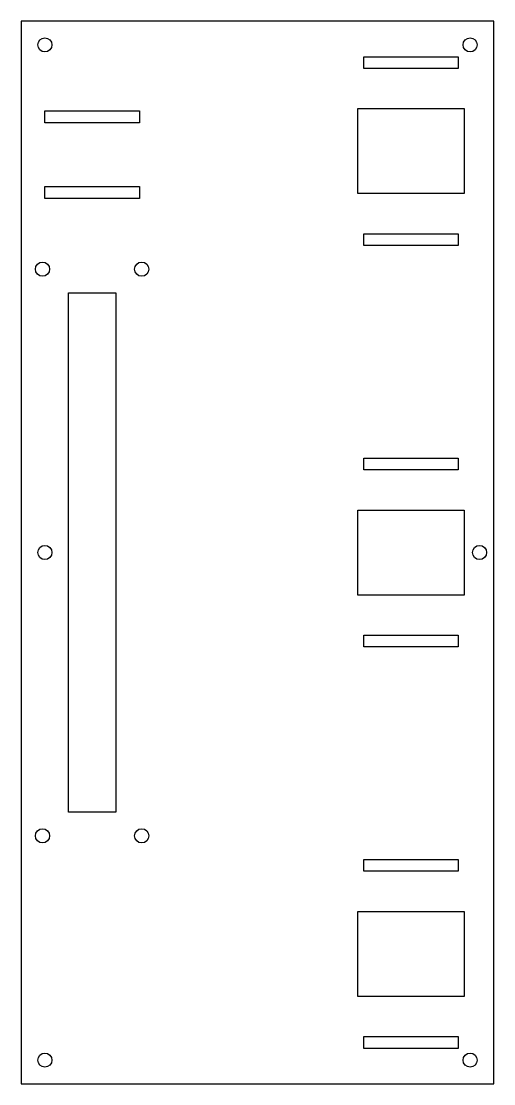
# Model space of a CAD drawing. Header units: millimetres. Extents: x -100 to 100, y -225 to 225.
import ezdxf

# ---------------------------------------------------------------- set-up
doc = ezdxf.new("R2010")
doc.units = ezdxf.units.MM

msp = doc.modelspace()

# ---------------------------------------------------------------- linework, layer by layer
for points in [[(-100, -225), (100, -225), (100, 225), (-100, 225)], [(45, 205), (45, 210), (85, 210), (85, 205)], [(-50, 182), (-90, 182), (-90, 187), (-50, 187)], [(42.5, 152), (42.5, 188), (87.5, 188), (87.5, 152)], [(-50, 150), (-90, 150), (-90, 155), (-50, 155)], [(45, 130), (45, 135), (85, 135), (85, 130)], [(-80, -110), (-80, 110), (-60, 110), (-60, -110)], [(85, 35), (45, 35), (45, 40), (85, 40)], [(87.5, -18), (42.5, -18), (42.5, 18), (87.5, 18)], [(85, -35), (85, -40), (45, -40), (45, -35)], [(85, -135), (45, -135), (45, -130), (85, -130)], [(87.5, -188), (42.5, -188), (42.5, -152), (87.5, -152)], [(45, -205), (85, -205), (85, -210), (45, -210)]]:
    msp.add_lwpolyline(points, close=True)
for centre in [(-90, 215), (90, 215), (-91, 120), (-49, 120), (-90, 0), (94, 0), (-91, -120), (-49, -120), (-90, -215), (90, -215)]:
    msp.add_circle(centre, 3)

doc.saveas('drawing.dxf')
